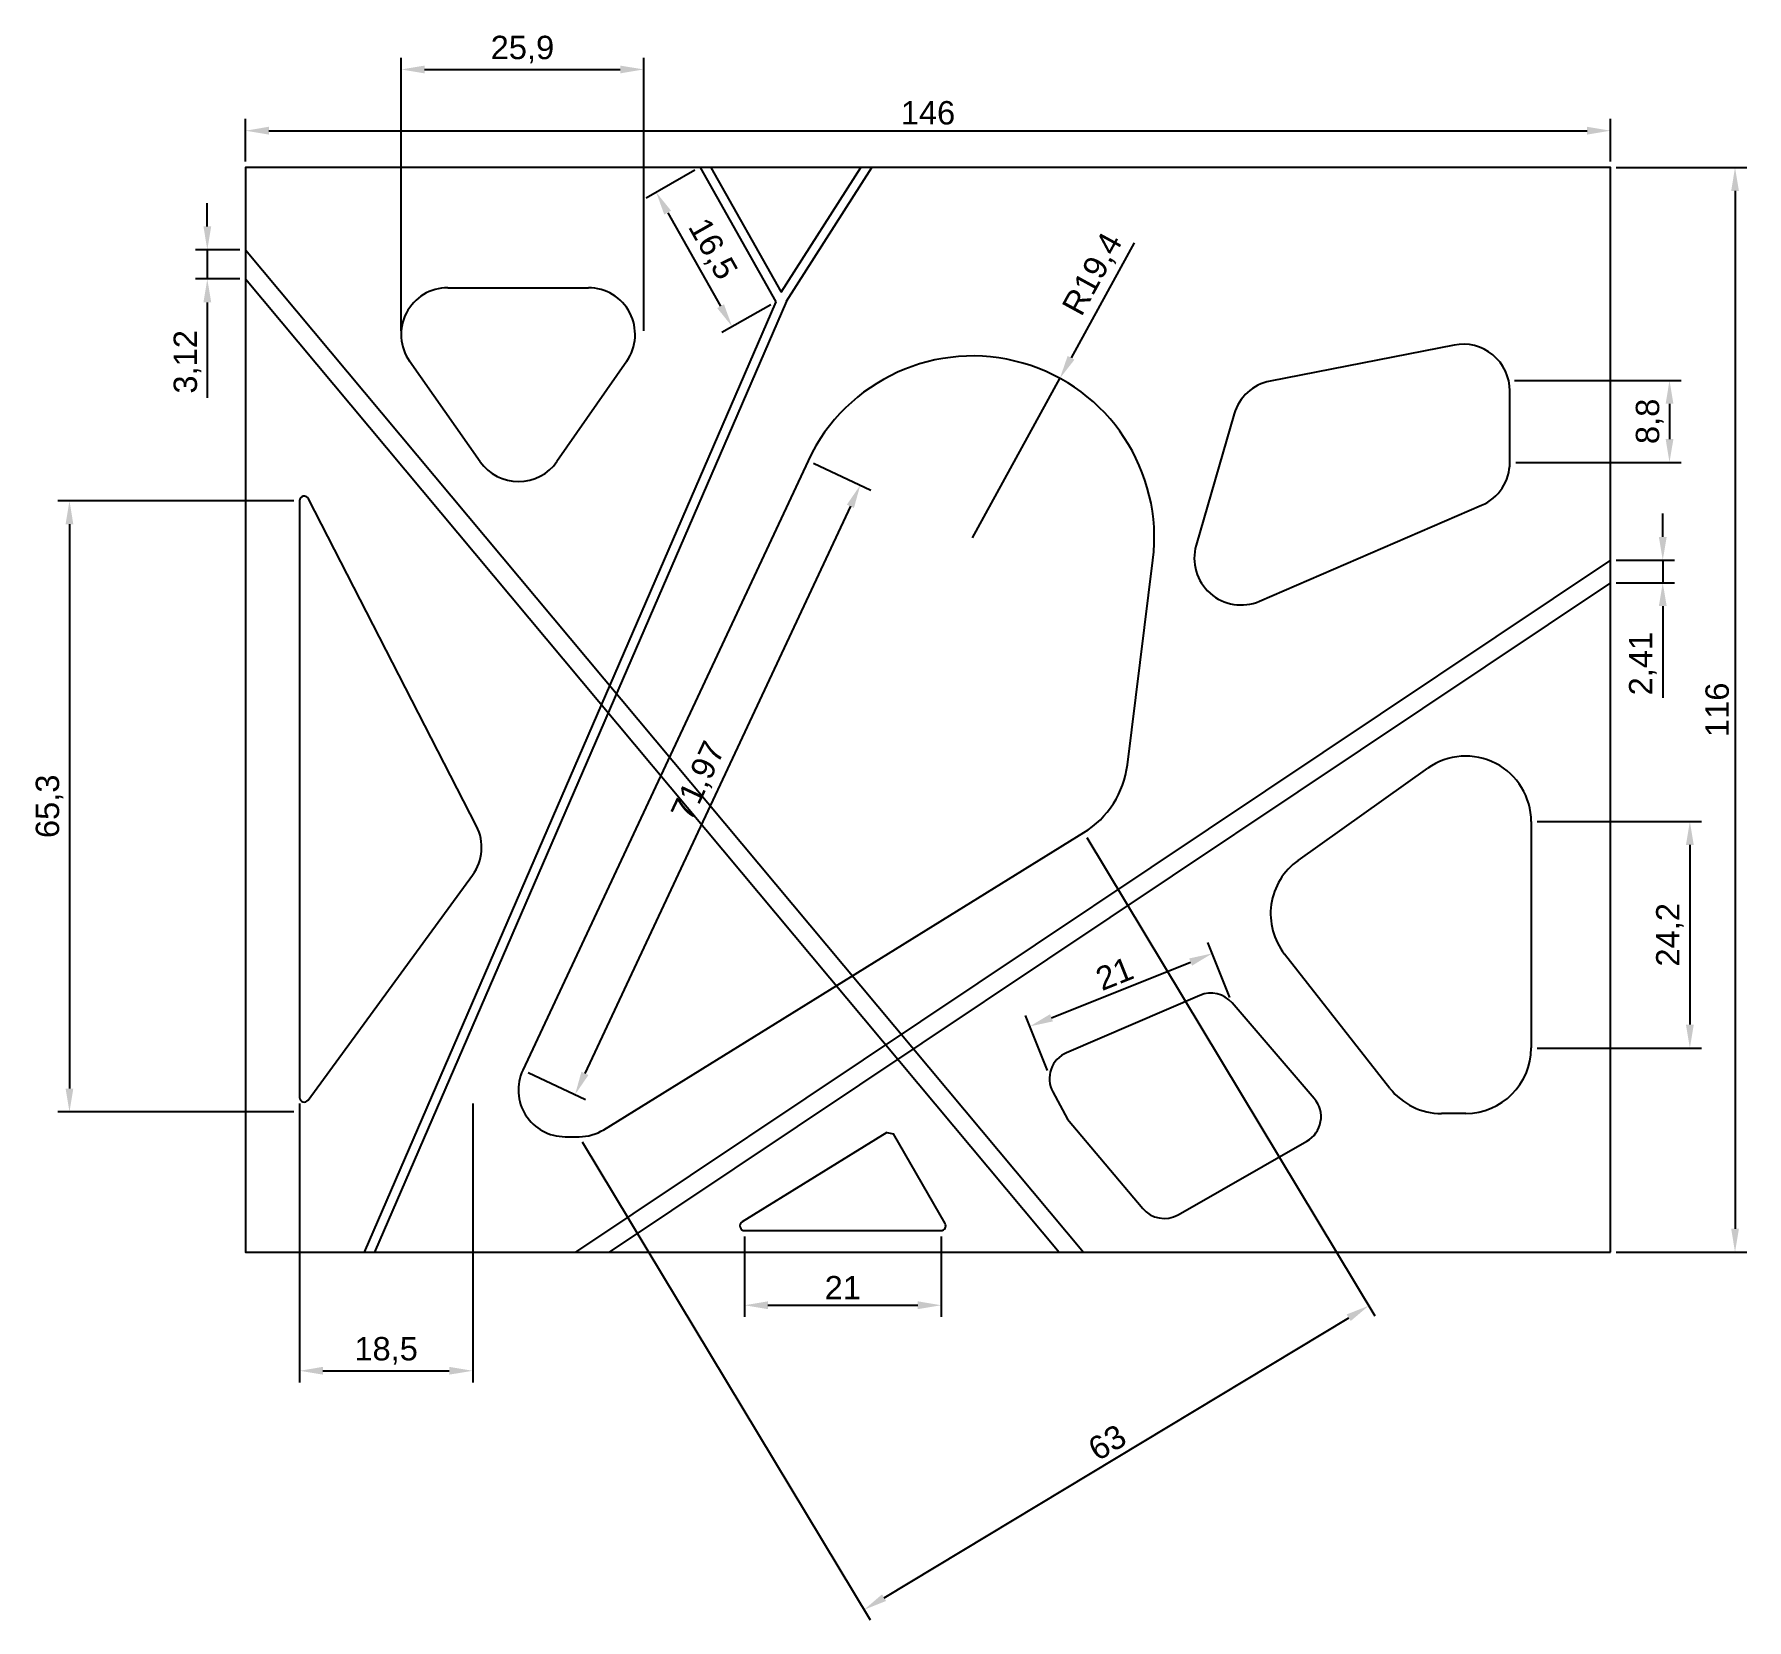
# Model space of a CAD drawing. Header units: centimetres. Extents: x 135 to 318, y 8 to 178.
import ezdxf

# ---------------------------------------------------------------- set-up
doc = ezdxf.new("R2010")
doc.units = ezdxf.units.CM
doc.layers.get('Defpoints').update_dxf_attribs({"color": 171})
doc.layers.add('Cadru 2D', color=91, linetype='Continuous')
doc.styles.get("Standard").update_dxf_attribs({"font": 'arial.ttf'})
doc.dimstyles.new('ISO-25', dxfattribs={"dimtxt": 2.5, "dimasz": 2.5, "dimexe": 1.25, "dimexo": 0.625, "dimtad": 1, "dimtxsty": 'Standard', "dimcen": 2.5, "dimadec": 0, "dimazin": 0, "dimtfac": 1, "dimtmove": 0, "dimatfit": 3, "dimfxl": 1, "dimarcsym": 0})

# ---------------------------------------------------------------- blocks, each defined once
blk = doc.blocks.new('*D3')
at = {"layer": 'Defpoints', "color": 0, "lineweight": -2, "transparency": 16777216}
for p, q in [((304.17, 163.45), (318.12, 163.45)), ((316.87, 160.95), (316.87, 49.95)), ((304.17, 47.45), (318.12, 47.45))]:
    blk.add_line(p, q, dxfattribs=at)
at = {"layer": 'Defpoints', "color": 0, "transparency": 16777216}
for p in [(303.54, 163.45), (303.54, 47.45), (316.87, 47.45)]:
    blk.add_point(p, dxfattribs=at)
for points in [[(316.46, 160.95), (317.29, 160.95), (316.87, 163.45)], [(316.46, 49.95), (317.29, 49.95), (316.87, 47.45)]]:
    blk.add_solid(points, dxfattribs=at)
at = {"layer": 'Defpoints', "color": 0, "transparency": 16777216, "insert": (314.97, 105.45), "char_height": 2.5, "attachment_point": 5, "rotation": 90}
blk.add_mtext('116', dxfattribs=at)
blk = doc.blocks.new('*D4')
at = {"layer": 'Defpoints', "color": 0, "lineweight": -2, "transparency": 16777216}
for p, q in [((157.54, 164.08), (157.54, 168.64)), ((303.54, 164.08), (303.54, 168.64)), ((160.04, 167.39), (301.04, 167.39))]:
    blk.add_line(p, q, dxfattribs=at)
at = {"layer": 'Defpoints', "color": 0, "transparency": 16777216}
for p in [(303.54, 167.39), (157.54, 163.45), (303.54, 163.45)]:
    blk.add_point(p, dxfattribs=at)
for points in [[(160.04, 167.81), (160.04, 166.97), (157.54, 167.39)], [(301.04, 167.81), (301.04, 166.97), (303.54, 167.39)]]:
    blk.add_solid(points, dxfattribs=at)
at = {"layer": 'Defpoints', "color": 0, "transparency": 16777216, "insert": (230.54, 169.29), "char_height": 2.5, "attachment_point": 5}
blk.add_mtext('146', dxfattribs=at)
blk = doc.blocks.new('*D5')
at = {"layer": 'Defpoints', "color": 0, "lineweight": -2, "transparency": 16777216}
for p, q in [((162.7, 127.8), (137.46, 127.8)), ((138.71, 125.3), (138.71, 64.95)), ((162.7, 62.45), (137.46, 62.45))]:
    blk.add_line(p, q, dxfattribs=at)
at = {"layer": 'Defpoints', "color": 0, "transparency": 16777216}
for p in [(163.32, 127.8), (138.71, 62.45), (163.32, 62.45)]:
    blk.add_point(p, dxfattribs=at)
for points in [[(138.29, 125.3), (139.12, 125.3), (138.71, 127.8)], [(138.29, 64.95), (139.12, 64.95), (138.71, 62.45)]]:
    blk.add_solid(points, dxfattribs=at)
at = {"layer": 'Defpoints', "color": 0, "transparency": 16777216, "insert": (136.58, 95.13), "char_height": 2.5, "attachment_point": 5, "rotation": 90}
blk.add_mtext('65,3', dxfattribs=at)
blk = doc.blocks.new('*D6')
at = {"layer": 'Defpoints', "color": 0, "lineweight": -2, "transparency": 16777216}
for p, q in [((163.32, 63.36), (163.32, 33.51)), ((181.84, 63.36), (181.84, 33.51)), ((165.82, 34.76), (179.34, 34.76))]:
    blk.add_line(p, q, dxfattribs=at)
at = {"layer": 'Defpoints', "color": 0, "transparency": 16777216}
for p in [(163.32, 63.99), (181.84, 63.99), (181.84, 34.76)]:
    blk.add_point(p, dxfattribs=at)
for points in [[(165.82, 35.18), (165.82, 34.35), (163.32, 34.76)], [(179.34, 35.18), (179.34, 34.35), (181.84, 34.76)]]:
    blk.add_solid(points, dxfattribs=at)
at = {"layer": 'Defpoints', "color": 0, "transparency": 16777216, "insert": (172.58, 36.89), "char_height": 2.5, "attachment_point": 5}
blk.add_mtext('18,5', dxfattribs=at)
blk = doc.blocks.new('*D7')
at = {"layer": 'Defpoints', "color": 0, "lineweight": -2, "transparency": 16777216}
for p, q in [((174.19, 146), (174.19, 175.19)), ((200.13, 145.97), (200.13, 175.19)), ((176.69, 173.94), (197.63, 173.94))]:
    blk.add_line(p, q, dxfattribs=at)
at = {"layer": 'Defpoints', "color": 0, "transparency": 16777216}
for p in [(200.13, 173.94), (174.19, 145.37), (200.13, 145.35)]:
    blk.add_point(p, dxfattribs=at)
for points in [[(176.69, 174.35), (176.69, 173.52), (174.19, 173.94)], [(197.63, 174.35), (197.63, 173.52), (200.13, 173.94)]]:
    blk.add_solid(points, dxfattribs=at)
at = {"layer": 'Defpoints', "color": 0, "transparency": 16777216, "insert": (187.16, 176.06), "char_height": 2.5, "attachment_point": 5}
blk.add_mtext('25,9', dxfattribs=at)
blk = doc.blocks.new('*D8')
at = {"layer": 'Defpoints', "color": 0, "lineweight": -2, "transparency": 16777216}
for p, q in [((252.58, 155.4), (245.85, 143.1)), ((235.31, 123.86), (244.65, 140.9))]:
    blk.add_line(p, q, dxfattribs=at)
at = {"layer": 'Defpoints', "color": 0, "transparency": 16777216}
for p in [(244.65, 140.9), (235.31, 123.86)]:
    blk.add_point(p, dxfattribs=at)
blk.add_solid([(245.48, 143.3), (246.21, 142.9), (244.65, 140.9)], dxfattribs=at)
at = {"layer": 'Defpoints', "color": 0, "transparency": 16777216, "insert": (248.29, 151.98), "char_height": 2.5, "attachment_point": 5, "rotation": 61.3015}
blk.add_mtext('R19,4', dxfattribs=at)
blk = doc.blocks.new('*D9')
at = {"layer": 'Defpoints', "color": 0, "lineweight": -2, "transparency": 16777216}
for p, q in [((262.84, 74.69), (260.49, 80.56)), ((243.75, 72.52), (258.64, 78.47)), ((243.32, 66.87), (240.96, 72.75))]:
    blk.add_line(p, q, dxfattribs=at)
at = {"layer": 'Defpoints', "color": 0, "transparency": 16777216}
for p in [(260.96, 79.4), (263.08, 74.11), (243.55, 66.29)]:
    blk.add_point(p, dxfattribs=at)
for points in [[(258.48, 78.86), (258.79, 78.09), (260.96, 79.4)], [(243.6, 72.9), (243.91, 72.13), (241.43, 71.59)]]:
    blk.add_solid(points, dxfattribs=at)
at = {"layer": 'Defpoints', "color": 0, "transparency": 16777216, "insert": (250.49, 77.24), "char_height": 2.5, "attachment_point": 5, "rotation": 21.8128}
blk.add_mtext('21', dxfattribs=at)
blk = doc.blocks.new('*D10')
at = {"layer": 'Defpoints', "color": 0, "lineweight": -2, "transparency": 16777216}
for p, q in [((210.92, 49.13), (210.92, 40.52)), ((231.95, 49.13), (231.95, 40.52)), ((213.42, 41.77), (229.45, 41.77))]:
    blk.add_line(p, q, dxfattribs=at)
at = {"layer": 'Defpoints', "color": 0, "transparency": 16777216}
for p in [(210.92, 49.75), (231.95, 49.75), (231.95, 41.77)]:
    blk.add_point(p, dxfattribs=at)
for points in [[(213.42, 42.19), (213.42, 41.35), (210.92, 41.77)], [(229.45, 42.19), (229.45, 41.35), (231.95, 41.77)]]:
    blk.add_solid(points, dxfattribs=at)
at = {"layer": 'Defpoints', "color": 0, "transparency": 16777216, "insert": (221.43, 43.65), "char_height": 2.5, "attachment_point": 5}
blk.add_mtext('21', dxfattribs=at)
blk = doc.blocks.new('*D11')
at = {"layer": 'Defpoints', "color": 0, "lineweight": -2, "transparency": 16777216}
for p, q in [((295.69, 93.5), (313.29, 93.5)), ((312.04, 91), (312.04, 71.78)), ((295.69, 69.28), (313.29, 69.28))]:
    blk.add_line(p, q, dxfattribs=at)
at = {"layer": 'Defpoints', "color": 0, "transparency": 16777216}
for p in [(295.06, 93.5), (295.06, 69.28), (312.04, 69.28)]:
    blk.add_point(p, dxfattribs=at)
for points in [[(311.62, 91), (312.46, 91), (312.04, 93.5)], [(311.62, 71.78), (312.46, 71.78), (312.04, 69.28)]]:
    blk.add_solid(points, dxfattribs=at)
at = {"layer": 'Defpoints', "color": 0, "transparency": 16777216, "insert": (309.91, 81.39), "char_height": 2.5, "attachment_point": 5, "rotation": 90}
blk.add_mtext('24,2', dxfattribs=at)
blk = doc.blocks.new('*D12')
at = {"layer": 'Defpoints', "color": 0, "lineweight": -2, "transparency": 16777216}
for p, q in [((293.28, 140.68), (311.11, 140.68)), ((309.86, 138.18), (309.86, 134.41)), ((293.41, 131.91), (311.11, 131.91))]:
    blk.add_line(p, q, dxfattribs=at)
at = {"layer": 'Defpoints', "color": 0, "transparency": 16777216}
for p in [(292.65, 140.68), (292.78, 131.91), (309.86, 131.91)]:
    blk.add_point(p, dxfattribs=at)
for points in [[(309.45, 138.18), (310.28, 138.18), (309.86, 140.68)], [(309.45, 134.41), (310.28, 134.41), (309.86, 131.91)]]:
    blk.add_solid(points, dxfattribs=at)
at = {"layer": 'Defpoints', "color": 0, "transparency": 16777216, "insert": (307.74, 136.3), "char_height": 2.5, "attachment_point": 5, "rotation": 90}
blk.add_mtext('8,8', dxfattribs=at)
blk = doc.blocks.new('*D13')
at = {"layer": 'Defpoints', "color": 0, "lineweight": -2, "transparency": 16777216}
for p, q in [((247.54, 91.78), (278.33, 40.65)), ((193.55, 59.26), (224.35, 8.13)), ((225.84, 10.49), (275.55, 40.43))]:
    blk.add_line(p, q, dxfattribs=at)
at = {"layer": 'Defpoints', "color": 0, "transparency": 16777216}
for p in [(247.22, 92.31), (193.23, 59.8), (277.69, 41.72)]:
    blk.add_point(p, dxfattribs=at)
for points in [[(275.33, 40.79), (275.76, 40.08), (277.69, 41.72)], [(225.63, 10.85), (226.06, 10.14), (223.7, 9.2)]]:
    blk.add_solid(points, dxfattribs=at)
at = {"layer": 'Defpoints', "color": 0, "transparency": 16777216, "insert": (249.71, 27.09), "char_height": 2.5, "attachment_point": 5, "rotation": 31.0615}
blk.add_mtext('63', dxfattribs=at)
blk = doc.blocks.new('*D14')
at = {"layer": 'Defpoints', "color": 0, "lineweight": -2, "transparency": 16777216}
for p, q in [((205.61, 163.15), (200.38, 160.18)), ((202.7, 158.62), (208.36, 148.61)), ((213.74, 148.78), (208.5, 145.82))]:
    blk.add_line(p, q, dxfattribs=at)
at = {"layer": 'Defpoints', "color": 0, "transparency": 16777216}
for p in [(206.16, 163.45), (214.28, 149.09), (209.59, 146.44)]:
    blk.add_point(p, dxfattribs=at)
for points in [[(203.06, 158.83), (202.33, 158.42), (201.47, 160.8)], [(208.72, 148.82), (208, 148.41), (209.59, 146.44)]]:
    blk.add_solid(points, dxfattribs=at)
at = {"layer": 'Defpoints', "color": 0, "transparency": 16777216, "insert": (207.38, 154.67), "char_height": 2.5, "attachment_point": 5, "rotation": 299.4931}
blk.add_mtext('16,5', dxfattribs=at)
blk = doc.blocks.new('*D15')
at = {"layer": 'Defpoints', "color": 0, "lineweight": -2, "transparency": 16777216}
for p, q in [((218.28, 131.83), (224.43, 128.95)), ((222.24, 127.22), (193.85, 66.56)), ((187.76, 66.65), (193.92, 63.77))]:
    blk.add_line(p, q, dxfattribs=at)
at = {"layer": 'Defpoints', "color": 0, "transparency": 16777216}
for p in [(217.71, 132.1), (187.2, 66.92), (192.79, 64.3)]:
    blk.add_point(p, dxfattribs=at)
for points in [[(221.86, 127.39), (222.62, 127.04), (223.3, 129.48)], [(193.47, 66.74), (194.22, 66.39), (192.79, 64.3)]]:
    blk.add_solid(points, dxfattribs=at)
at = {"layer": 'Defpoints', "color": 0, "transparency": 16777216, "insert": (206.12, 97.79), "char_height": 2.5, "attachment_point": 5, "rotation": 64.9127}
blk.add_mtext('71,97', dxfattribs=at)
blk = doc.blocks.new('*D16')
at = {"layer": 'Defpoints', "color": 0, "lineweight": -2, "transparency": 16777216}
for p, q in [((309.14, 123.95), (309.14, 126.45)), ((304.17, 121.45), (310.39, 121.45)), ((309.14, 121.45), (309.14, 119.04)), ((304.17, 119.04), (310.39, 119.04)), ((309.14, 116.54), (309.14, 106.74))]:
    blk.add_line(p, q, dxfattribs=at)
at = {"layer": 'Defpoints', "color": 0, "transparency": 16777216}
for p in [(303.54, 121.45), (303.54, 119.04), (309.14, 119.04)]:
    blk.add_point(p, dxfattribs=at)
for points in [[(308.72, 123.95), (309.56, 123.95), (309.14, 121.45)], [(308.72, 116.54), (309.56, 116.54), (309.14, 119.04)]]:
    blk.add_solid(points, dxfattribs=at)
at = {"layer": 'Defpoints', "color": 0, "transparency": 16777216, "insert": (307.01, 110.39), "char_height": 2.5, "attachment_point": 5, "rotation": 90}
blk.add_mtext('2,41', dxfattribs=at)
blk = doc.blocks.new('*D17')
at = {"layer": 'Defpoints', "color": 0, "lineweight": -2, "transparency": 16777216}
for p, q in [((153.45, 157.15), (153.45, 159.65)), ((156.92, 154.65), (152.2, 154.65)), ((153.45, 154.65), (153.45, 151.53)), ((156.92, 151.53), (152.2, 151.53)), ((153.45, 149.03), (153.45, 138.81))]:
    blk.add_line(p, q, dxfattribs=at)
at = {"layer": 'Defpoints', "color": 0, "transparency": 16777216}
for p in [(157.54, 154.65), (153.45, 151.53), (157.54, 151.53)]:
    blk.add_point(p, dxfattribs=at)
for points in [[(153.04, 157.15), (153.87, 157.15), (153.45, 154.65)], [(153.04, 149.03), (153.87, 149.03), (153.45, 151.53)]]:
    blk.add_solid(points, dxfattribs=at)
at = {"layer": 'Defpoints', "color": 0, "transparency": 16777216, "insert": (151.33, 142.67), "char_height": 2.5, "attachment_point": 5, "rotation": 90}
blk.add_mtext('3,12', dxfattribs=at)

msp = doc.modelspace()

# ---------------------------------------------------------------- linework, layer by layer
at = {"layer": 'Cadru 2D'}
for p, q in [((206.157, 163.454), (214.282, 149.09)), ((207.306, 163.454), (214.84, 150.134)), ((214.84, 150.134), (223.36, 163.454)), ((215.397, 149.149), (224.547, 163.454)), ((157.542, 154.647), (247.176, 47.454)), ((157.542, 151.529), (244.569, 47.454)), ((179.182, 150.6), (194.212, 150.6)), ((214.282, 149.09), (170.241, 47.454)), ((215.397, 149.149), (171.331, 47.454)), ((286.822, 144.46), (267.143, 140.612)), ((182.654, 131.981), (175.093, 142.722)), ((198.317, 142.746), (190.848, 132.004)), ((292.781, 131.913), (292.781, 139.553)), ((263.301, 137.099), (259.225, 123.056)), ((217.712, 132.097), (187.196, 66.915)), ((163.324, 127.8), (163.324, 112.454)), ((182.247, 93.015), (164.269, 128.029)), ((266.008, 117.072), (289.762, 127.322)), ((303.542, 121.446), (192.836, 47.454)), ((251.879, 99.583), (254.6, 121.457)), ((303.542, 119.04), (196.435, 47.454)), ((163.324, 112.454), (163.324, 63.985)), ((270.136, 89.343), (284.007, 99.204)), ((295.063, 93.499), (295.063, 69.283)), ((195.86, 60.543), (247.217, 92.313)), ((164.228, 63.69), (181.835, 87.781)), ((279.961, 64.959), (268.687, 79.314)), ((259.616, 74.91), (245.352, 68.779)), ((271.865, 63.872), (263.077, 74.108)), ((243.892, 64.605), (245.459, 61.682)), ((288.063, 62.283), (285.466, 62.283)), ((245.459, 61.682), (253.515, 52.123)), ((191.724, 59.795), (193.229, 59.795)), ((226.15, 60.262), (210.657, 50.678)), ((226.15, 60.262), (226.846, 60.086)), ((232.379, 50.502), (226.846, 60.086)), ((257.295, 51.45), (271.076, 59.312)), ((210.92, 49.752), (231.946, 49.752))]:
    msp.add_line(p, q, dxfattribs=at)
msp.add_lwpolyline([(303.542, 47.454), (303.542, 163.454), (157.542, 163.454), (157.542, 47.454)], close=True, dxfattribs=at)
for centre, radius, start, end in [((179.182, 145.6), 5, 90, 215.14115), ((194.212, 145.6), 5, 325.18509, 90), ((235.314, 123.856), 19.435, 352.9092, 154.91269), ((287.781, 139.553), 5, 0, 101.0626), ((268.103, 135.705), 5, 101.0626, 163.81303), ((186.743, 134.859), 5, 215.14115, 325.18509), ((287.781, 131.913), 5, 293.34089, 0), ((163.824, 127.8), 0.5, 27.17824, 180), ((264.027, 121.662), 5, 163.81303, 293.34089), ((241.956, 100.818), 10, 301.74144, 352.9092), ((288.063, 93.499), 7, 0, 125.40936), ((177.799, 90.731), 5, 323.83709, 27.17824), ((274.192, 83.637), 7, 125.40936, 218.14771), ((260.801, 72.153), 3, 40.65051, 113.25828), ((246.536, 66.022), 3, 113.25828, 208.19533), ((288.063, 69.283), 7, 270, 0), ((191.724, 64.795), 5, 154.91269, 270), ((285.466, 69.283), 7, 218.14771, 270), ((163.824, 63.985), 0.5, 180, 323.83709), ((269.589, 61.918), 3, 299.70489, 40.65051), ((193.229, 64.795), 5, 270, 301.74144), ((255.809, 54.056), 3, 220.12081, 299.70489), ((210.92, 50.252), 0.5, 121.74142, 270), ((231.946, 50.252), 0.5, 270, 29.99905)]:
    msp.add_arc(centre, radius, start, end, dxfattribs=at)

# ---------------------------------------------------------------- dimensions: what is measured, and where the dimension line sits
at = {"layer": 'Defpoints'}
dim = msp.add_linear_dim(base=(200.126, 173.935), p1=(174.187, 145.37), p2=(200.126, 145.347), dimstyle='ISO-25', override={"dimdec": 1}, dxfattribs=at)
dim.commit()
dim.dimension.update_dxf_attribs({"geometry": '*D7', "text_midpoint": (187.156, 173.935), "dimtype": 160})
for base, p1, p2, picture, middle in [((303.542, 167.389), (157.542, 163.454), (303.542, 163.454), '*D4', (230.542, 169.29)), ((181.835, 34.764), (163.324, 63.985), (181.835, 63.985), '*D6', (172.58, 36.891))]:
    dim = msp.add_linear_dim(base=base, p1=p1, p2=p2, dimstyle='ISO-25', override={"dimdec": 1}, dxfattribs=at)
    dim.commit()
    dim.dimension.update_dxf_attribs({"geometry": picture, "text_midpoint": middle})
for p1, p2, distance, picture, middle in [((206.157, 163.454), (214.282, 149.09), -5.391, '*D14', (207.379, 154.666)), ((193.229, 59.795), (247.217, 92.313), -59.059, '*D13', (249.713, 27.093)), ((243.548, 66.292), (263.077, 74.108), 5.703, '*D9', (250.495, 77.24)), ((210.92, 49.752), (231.946, 49.752), -7.983, '*D10', (221.433, 43.65))]:
    dim = msp.add_aligned_dim(p1=p1, p2=p2, distance=distance, dimstyle='ISO-25', override={"dimdec": 1}, dxfattribs=at)
    dim.commit()
    dim.dimension.update_dxf_attribs({"geometry": picture, "text_midpoint": middle})
dim = msp.add_linear_dim(base=(316.874, 47.454), p1=(303.542, 163.454), p2=(303.542, 47.454), angle=90, dimstyle='ISO-25', override={"dimdec": 1}, dxfattribs=at)
dim.commit()
dim.dimension.update_dxf_attribs({"geometry": '*D3', "text_midpoint": (316.874, 105.454), "dimtype": 160})
for base, p1, p2, picture, middle in [((153.454, 151.529), (157.542, 154.647), (157.542, 151.529), '*D17', (151.327, 142.671)), ((309.139, 119.04), (303.542, 121.446), (303.542, 119.04), '*D16', (307.011, 110.388))]:
    dim = msp.add_linear_dim(base=base, p1=p1, p2=p2, angle=90, dimstyle='ISO-25', dxfattribs=at)
    dim.commit()
    dim.dimension.update_dxf_attribs({"geometry": picture, "text_midpoint": middle})
dim = msp.add_radius_dim(center=(235.314, 123.856), mpoint=(244.647, 140.904), dimstyle='ISO-25', override={"dimdec": 1}, dxfattribs=at)
dim.commit()
dim.dimension.update_dxf_attribs({"geometry": '*D8', "text_midpoint": (250.153, 150.962), "dimtype": 164})
for base, p1, p2, picture, middle in [((309.864, 131.913), (292.652, 140.68), (292.781, 131.913), '*D12', (307.736, 136.296)), ((138.708, 62.454), (163.324, 127.8), (163.324, 62.454), '*D5', (136.58, 95.127)), ((312.039, 69.283), (295.063, 93.499), (295.063, 69.283), '*D11', (309.912, 81.391))]:
    dim = msp.add_linear_dim(base=base, p1=p1, p2=p2, angle=90, dimstyle='ISO-25', override={"dimdec": 1}, dxfattribs=at)
    dim.commit()
    dim.dimension.update_dxf_attribs({"geometry": picture, "text_midpoint": middle})
dim = msp.add_aligned_dim(p1=(217.712, 132.097), p2=(187.196, 66.915), distance=6.172, dimstyle='ISO-25', dxfattribs=at)
dim.commit()
dim.dimension.update_dxf_attribs({"geometry": '*D15', "text_midpoint": (206.117, 97.791)})

doc.saveas('drawing.dxf')
